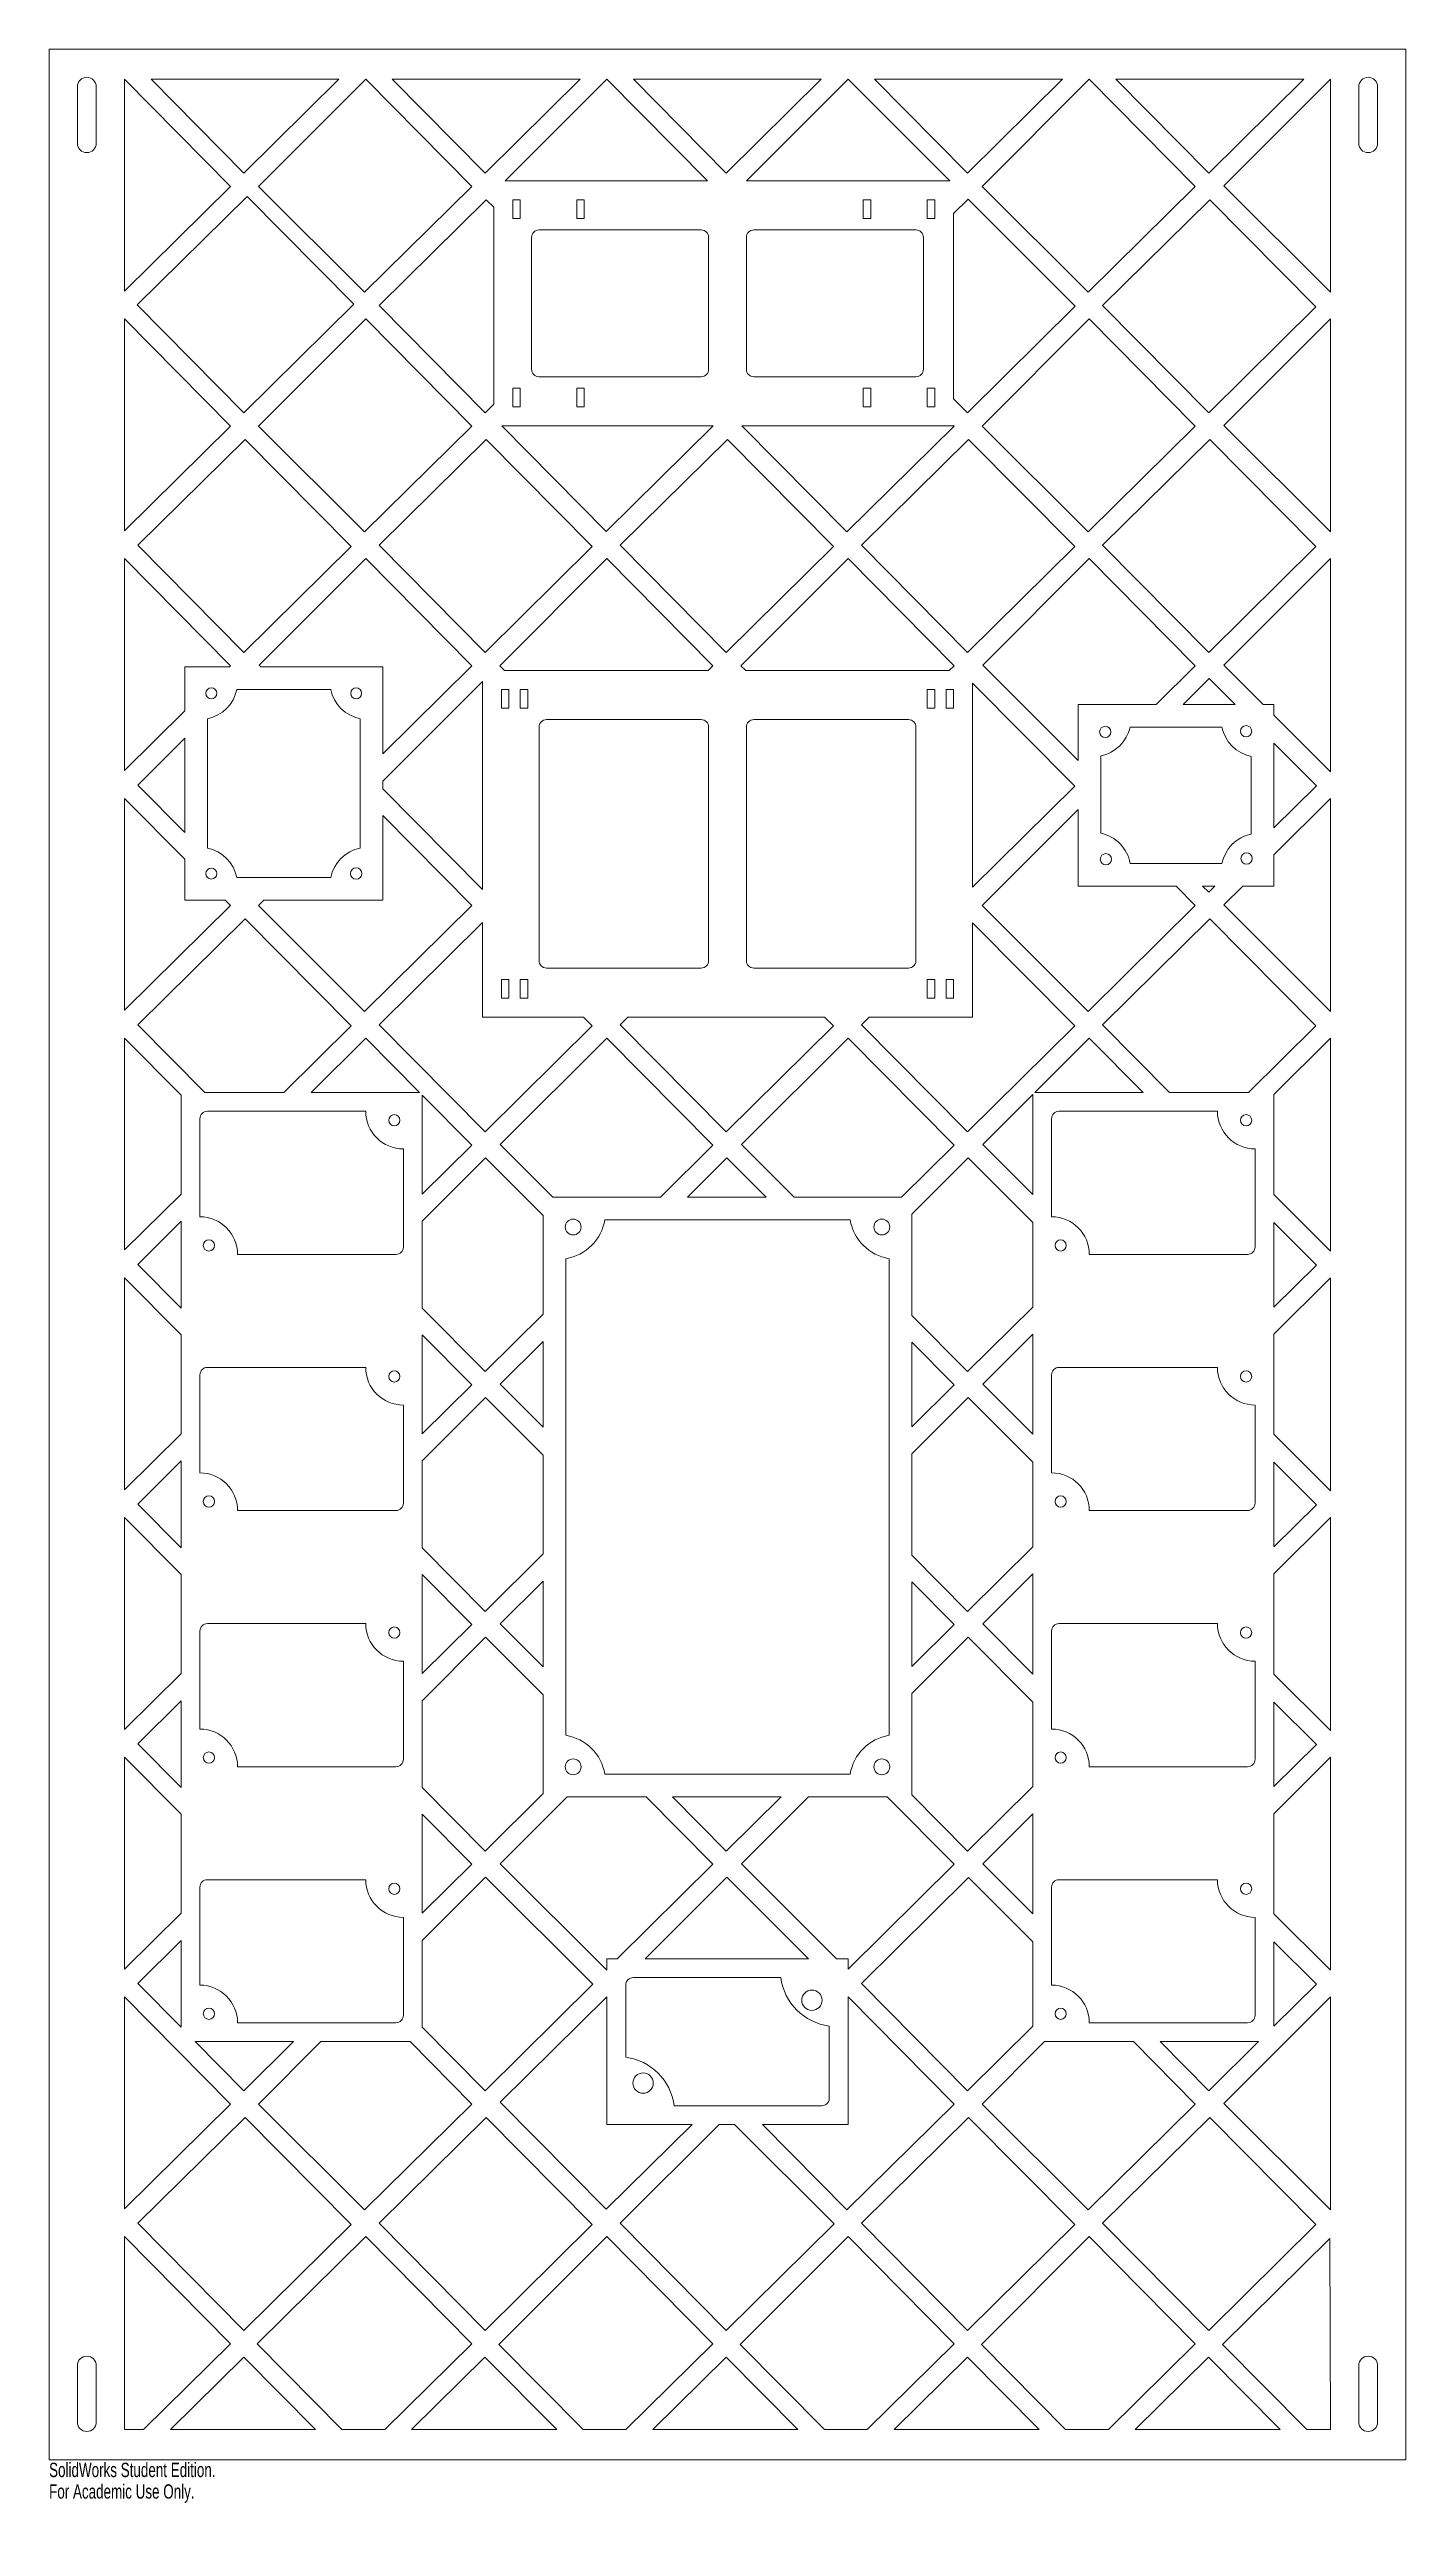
# Model space of a CAD drawing. Header units: inches. Extents: x -9 to 9, y -16.6 to 16.
import ezdxf

# ---------------------------------------------------------------- set-up
doc = ezdxf.new("R2010")
doc.units = ezdxf.units.IN
doc.header["$MEASUREMENT"] = 0
doc.styles.add('SLDTEXTSTYLE0', font='TXT', dxfattribs={"width": 0.7})

msp = doc.modelspace()

# ---------------------------------------------------------------- linework, layer by layer
at = {"color": 7, "linetype": 'Continuous', "lineweight": 15}
for p, q in [((-9, 16), (-9, -16)), ((9, 16), (-9, 16)), ((9, -16), (9, 16)), ((-8.625, 15.5), (-8.625, 14.75)), ((-8.375, 14.75), (-8.375, 15.5)), ((-6.594, 14.178), (-8, 15.6)), ((-8, 15.6), (-8, 12.787)), ((-7.648, 15.6), (-5.156, 15.6)), ((-6.416, 14.354), (-7.648, 15.6)), ((-5.156, 15.6), (-6.416, 14.354)), ((-4.8, 15.6), (-6.222, 14.178)), ((-3.394, 14.178), (-4.8, 15.6)), ((-3.216, 14.354), (-4.448, 15.6)), ((-4.448, 15.6), (-1.956, 15.6)), ((-1.956, 15.6), (-3.216, 14.354)), ((-1.6, 15.6), (-2.95, 14.25)), ((-0.265, 14.25), (-1.6, 15.6)), ((-0.016, 14.354), (-1.248, 15.6)), ((-1.248, 15.6), (1.244, 15.6)), ((1.244, 15.6), (-0.016, 14.354)), ((1.6, 15.6), (0.25, 14.25)), ((2.95, 14.25), (1.6, 15.6)), ((3.184, 14.354), (1.952, 15.6)), ((1.952, 15.6), (4.444, 15.6)), ((4.444, 15.6), (3.184, 14.354)), ((4.8, 15.6), (3.378, 14.178)), ((6.206, 14.178), (4.8, 15.6)), ((6.384, 14.354), (5.152, 15.6)), ((5.152, 15.6), (7.644, 15.6)), ((7.644, 15.6), (6.384, 14.354)), ((8, 15.6), (6.586, 14.186)), ((8, 15.6), (8, 12.772)), ((8.375, 15.5), (8.375, 14.75)), ((8.625, 14.75), (8.625, 15.5)), ((-6.594, 14.178), (-8, 12.787)), ((-6.373, 14.045), (-7.831, 12.603)), ((-4.958, 12.614), (-6.373, 14.045)), ((-4.816, 12.772), (-6.222, 14.178)), ((-3.394, 14.178), (-4.816, 12.772)), ((-2.95, 14.25), (-0.265, 14.25)), ((0.25, 14.25), (2.95, 14.25)), ((3.191, 14.009), (3, 13.818)), ((4.614, 12.586), (3.191, 14.009)), ((4.784, 12.772), (3.378, 14.178)), ((6.206, 14.178), (4.784, 12.772)), ((8, 12.772), (6.586, 14.186)), ((-3.201, 14.001), (-4.623, 12.595)), ((-3.1, 13.9), (-3.201, 14.001)), ((-3.1, 13.9), (-3.1, 11.286)), ((-2.85, 14), (-2.85, 13.75)), ((-2.75, 14), (-2.85, 14)), ((-2.85, 13.75), (-2.75, 13.75)), ((-2.75, 13.75), (-2.75, 14)), ((-2, 14), (-2, 13.75)), ((-1.9, 14), (-2, 14)), ((-2, 13.75), (-1.9, 13.75)), ((-1.9, 13.75), (-1.9, 14)), ((1.8, 14), (1.8, 13.75)), ((1.9, 14), (1.8, 14)), ((1.8, 13.75), (1.9, 13.75)), ((1.9, 13.75), (1.9, 14)), ((2.65, 14), (2.65, 13.75)), ((2.75, 14), (2.65, 14)), ((2.65, 13.75), (2.75, 13.75)), ((2.75, 13.75), (2.75, 14)), ((3, 13.818), (3, 11.358)), ((6.399, 14.001), (4.977, 12.595)), ((7.806, 12.578), (6.399, 14.001)), ((-2.6, 13.5), (-2.6, 11.75)), ((-0.35, 13.6), (-2.5, 13.6)), ((-0.25, 11.75), (-0.25, 13.5)), ((0.25, 13.5), (0.25, 11.75)), ((2.5, 13.6), (0.35, 13.6)), ((2.6, 11.75), (2.6, 13.5)), ((-6.594, 10.996), (-8, 12.418)), ((-8, 12.418), (-8, 9.605)), ((-6.416, 11.172), (-7.831, 12.603)), ((-4.958, 12.614), (-6.416, 11.172)), ((-4.8, 12.418), (-6.222, 10.996)), ((-3.394, 10.996), (-4.8, 12.418)), ((-3.216, 11.172), (-4.623, 12.595)), ((4.614, 12.586), (3.184, 11.172)), ((4.8, 12.418), (3.378, 10.996)), ((6.206, 10.996), (4.8, 12.418)), ((6.384, 11.172), (4.977, 12.595)), ((7.806, 12.578), (6.384, 11.172)), ((8, 12.418), (6.586, 11.004)), ((8, 12.418), (8, 9.59)), ((-2.85, 11.5), (-2.85, 11.25)), ((-2.75, 11.5), (-2.85, 11.5)), ((-2.75, 11.25), (-2.75, 11.5)), ((-2.5, 11.65), (-0.35, 11.65)), ((-2, 11.5), (-2, 11.25)), ((-1.9, 11.5), (-2, 11.5)), ((-1.9, 11.25), (-1.9, 11.5)), ((0.35, 11.65), (2.5, 11.65)), ((1.8, 11.5), (1.8, 11.25)), ((1.9, 11.5), (1.8, 11.5)), ((1.9, 11.25), (1.9, 11.5)), ((2.65, 11.5), (2.65, 11.25)), ((2.75, 11.5), (2.65, 11.5)), ((2.75, 11.25), (2.75, 11.5)), ((-3.1, 11.286), (-3.216, 11.172)), ((-2.85, 11.25), (-2.75, 11.25)), ((-2, 11.25), (-1.9, 11.25)), ((1.8, 11.25), (1.9, 11.25)), ((2.65, 11.25), (2.75, 11.25)), ((3.184, 11.172), (3, 11.358)), ((-6.594, 10.996), (-8, 9.605)), ((-6.401, 10.819), (-7.823, 9.413)), ((-4.994, 9.396), (-6.401, 10.819)), ((-4.816, 9.59), (-6.222, 10.996)), ((-3.394, 10.996), (-4.816, 9.59)), ((-3.201, 10.819), (-4.623, 9.413)), ((-1.794, 9.396), (-3.201, 10.819)), ((-2.995, 11), (-0.19, 11)), ((-1.608, 9.598), (-2.995, 11)), ((-0.19, 11), (-1.608, 9.598)), ((-0.001, 10.819), (-1.423, 9.413)), ((1.406, 9.396), (-0.001, 10.819)), ((0.19, 11), (3, 11)), ((1.584, 9.59), (0.19, 11)), ((3.006, 10.996), (1.584, 9.59)), ((3.199, 10.819), (1.777, 9.413)), ((3.006, 10.996), (3, 11.002)), ((3, 11.002), (3, 11)), ((4.606, 9.396), (3.199, 10.819)), ((4.784, 9.59), (3.378, 10.996)), ((6.206, 10.996), (4.784, 9.59)), ((6.399, 10.819), (4.977, 9.413)), ((7.806, 9.396), (6.399, 10.819)), ((8, 9.59), (6.586, 11.004)), ((-6.594, 7.814), (-8, 9.236)), ((-8, 9.236), (-8, 6.423)), ((-6.416, 7.99), (-7.823, 9.413)), ((-4.994, 9.396), (-6.416, 7.99)), ((-4.8, 9.236), (-6.214, 7.822)), ((-3.394, 7.814), (-4.8, 9.236)), ((-3.216, 7.99), (-4.623, 9.413)), ((-1.794, 9.396), (-3.216, 7.99)), ((-1.6, 9.236), (-3.022, 7.814)), ((-0.194, 7.814), (-1.6, 9.236)), ((-0.016, 7.99), (-1.423, 9.413)), ((1.406, 9.396), (-0.016, 7.99)), ((1.6, 9.236), (0.178, 7.814)), ((3.006, 7.814), (1.6, 9.236)), ((3.184, 7.99), (1.777, 9.413)), ((4.606, 9.396), (3.184, 7.99)), ((4.8, 9.236), (3.386, 7.822)), ((6.206, 7.814), (4.8, 9.236)), ((6.384, 7.99), (4.977, 9.413)), ((7.806, 9.396), (6.384, 7.99)), ((8, 9.236), (6.586, 7.822)), ((8, 9.236), (8, 6.408)), ((-6.192, 7.8), (-6.214, 7.822)), ((4.652, 6.556), (3.386, 7.822)), ((7.108, 7.3), (6.586, 7.822)), ((-7.2, 7.8), (-7.2, 7.214)), ((-7.2, 7.8), (-6.608, 7.8)), ((-6.594, 7.814), (-6.608, 7.8)), ((-5.264, 7.5), (-6.51, 7.5)), ((-6.192, 7.8), (-4.574, 7.8)), ((-3.394, 7.814), (-4.574, 6.647)), ((-4.574, 7.8), (-4.574, 6.647)), ((-3.25, 7.604), (-4.574, 6.28)), ((-3.25, 7.604), (-3.25, 4.842)), ((-2.958, 7.75), (-3.022, 7.814)), ((-3, 7.5), (-3, 7.25)), ((-2.9, 7.5), (-3, 7.5)), ((-2.958, 7.75), (-0.258, 7.75)), ((-2.9, 7.25), (-2.9, 7.5)), ((-2.75, 7.5), (-2.75, 7.25)), ((-2.65, 7.5), (-2.75, 7.5)), ((-2.65, 7.25), (-2.65, 7.5)), ((-0.194, 7.814), (-0.258, 7.75)), ((0.242, 7.75), (0.178, 7.814)), ((0.242, 7.75), (2.942, 7.75)), ((2.65, 7.5), (2.65, 7.25)), ((2.75, 7.5), (2.65, 7.5)), ((2.75, 7.25), (2.75, 7.5)), ((2.9, 7.5), (2.9, 7.25)), ((3, 7.5), (2.9, 7.5)), ((3.006, 7.814), (2.942, 7.75)), ((3, 7.25), (3, 7.5)), ((4.606, 6.214), (3.25, 7.585)), ((3.25, 7.585), (3.25, 4.873)), ((6.206, 7.814), (5.687, 7.3)), ((6.391, 7.645), (6.046, 7.3)), ((6.736, 7.3), (6.391, 7.645)), ((-7.2, 7.214), (-8, 6.423)), ((-3, 7.25), (-2.9, 7.25)), ((-2.75, 7.25), (-2.65, 7.25)), ((2.65, 7.25), (2.75, 7.25)), ((2.9, 7.25), (3, 7.25)), ((4.652, 7.3), (4.652, 6.556)), ((4.652, 7.3), (5.687, 7.3)), ((6.046, 7.3), (6.736, 7.3)), ((7.108, 7.3), (7.249, 7.3)), ((7.249, 7.3), (7.249, 7.159)), ((-7.2, 6.854), (-7.823, 6.231)), ((-7.2, 6.854), (-7.2, 5.601)), ((-6.9, 7.11), (-6.9, 5.393)), ((-4.874, 5.393), (-4.874, 7.11)), ((-2.5, 7), (-2.5, 3.9)), ((-0.35, 7.1), (-2.4, 7.1)), ((-0.25, 3.9), (-0.25, 7)), ((0.25, 7), (0.25, 3.9)), ((2.4, 7.1), (0.35, 7.1)), ((2.5, 3.9), (2.5, 7)), ((6.559, 7), (5.34, 7)), ((8, 6.408), (7.249, 7.159)), ((4.952, 6.617), (4.952, 5.59)), ((6.949, 5.58), (6.949, 6.61)), ((7.814, 6.222), (7.249, 6.787)), ((7.249, 6.787), (7.249, 5.663)), ((-7.2, 5.601), (-7.823, 6.231)), ((-4.574, 6.28), (-4.574, 6.181)), ((4.606, 6.214), (3.25, 4.873)), ((7.814, 6.222), (7.249, 5.663)), ((-7.2, 5.245), (-8, 6.054)), ((-8, 6.054), (-8, 3.241)), ((-3.25, 4.842), (-4.574, 6.181)), ((4.652, 5.906), (3.378, 4.632)), ((4.652, 5.906), (4.652, 4.89)), ((8, 6.054), (7.249, 5.303)), ((8, 6.054), (8, 3.226)), ((-3.394, 4.632), (-4.574, 5.826)), ((-4.574, 5.826), (-4.574, 4.703)), ((-7.2, 5.245), (-7.2, 4.703)), ((7.249, 5.303), (7.249, 4.89)), ((-6.51, 5.003), (-5.264, 5.003)), ((4.652, 4.89), (5.951, 4.89)), ((5.343, 5.19), (6.559, 5.19)), ((6.206, 4.632), (5.951, 4.89)), ((6.303, 4.89), (6.467, 4.89)), ((6.384, 4.808), (6.303, 4.89)), ((6.467, 4.89), (6.384, 4.808)), ((6.836, 4.89), (6.586, 4.64)), ((6.836, 4.89), (7.249, 4.89)), ((-6.594, 4.632), (-8, 3.241)), ((-7.2, 4.703), (-6.664, 4.703)), ((-6.594, 4.632), (-6.664, 4.703)), ((-6.151, 4.703), (-6.222, 4.632)), ((-4.816, 3.226), (-6.222, 4.632)), ((-6.151, 4.703), (-4.574, 4.703)), ((-3.394, 4.632), (-4.816, 3.226)), ((4.784, 3.226), (3.378, 4.632)), ((6.206, 4.632), (4.784, 3.226)), ((8, 3.226), (6.586, 4.64)), ((-6.401, 4.455), (-7.823, 3.049)), ((-4.994, 3.032), (-6.401, 4.455)), ((-3.25, 4.407), (-4.623, 3.049)), ((-3.25, 4.407), (-3.25, 3.15)), ((4.606, 3.032), (3.25, 4.403)), ((3.25, 4.403), (3.25, 3.15)), ((6.399, 4.455), (4.977, 3.049)), ((7.806, 3.032), (6.399, 4.455)), ((-3, 3.65), (-3, 3.4)), ((-2.9, 3.65), (-3, 3.65)), ((-2.9, 3.4), (-2.9, 3.65)), ((-2.75, 3.65), (-2.75, 3.4)), ((-2.65, 3.65), (-2.75, 3.65)), ((-2.65, 3.4), (-2.65, 3.65)), ((-2.4, 3.8), (-0.35, 3.8)), ((0.35, 3.8), (2.4, 3.8)), ((2.65, 3.65), (2.65, 3.4)), ((2.75, 3.65), (2.65, 3.65)), ((2.75, 3.4), (2.75, 3.65)), ((2.9, 3.65), (2.9, 3.4)), ((3, 3.65), (2.9, 3.65)), ((3, 3.4), (3, 3.65)), ((-3, 3.4), (-2.9, 3.4)), ((-2.75, 3.4), (-2.65, 3.4)), ((2.65, 3.4), (2.75, 3.4)), ((2.9, 3.4), (3, 3.4)), ((-6.934, 2.15), (-7.823, 3.049)), ((-4.994, 3.032), (-5.886, 2.15)), ((-3.216, 1.626), (-4.623, 3.049)), ((-3.25, 3.15), (-1.911, 3.15)), ((-1.794, 3.032), (-3.216, 1.626)), ((-1.794, 3.032), (-1.911, 3.15)), ((-1.321, 3.15), (-1.423, 3.049)), ((-0.016, 1.626), (-1.423, 3.049)), ((-1.321, 3.15), (1.289, 3.15)), ((1.406, 3.032), (-0.016, 1.626)), ((1.406, 3.032), (1.289, 3.15)), ((1.879, 3.15), (1.777, 3.049)), ((3.184, 1.626), (1.777, 3.049)), ((1.879, 3.15), (3.25, 3.15)), ((4.606, 3.032), (3.184, 1.626)), ((5.866, 2.15), (4.977, 3.049)), ((7.806, 3.032), (6.914, 2.15)), ((-7.25, 2.114), (-8, 2.872)), ((-8, 2.872), (-8, 0.059)), ((-4.8, 2.872), (-5.522, 2.15)), ((-4.086, 2.15), (-4.8, 2.872)), ((-1.6, 2.872), (-3.014, 1.458)), ((-0.194, 1.45), (-1.6, 2.872)), ((1.6, 2.872), (0.186, 1.458)), ((3.006, 1.45), (1.6, 2.872)), ((4.8, 2.872), (4.078, 2.15)), ((5.514, 2.15), (4.8, 2.872)), ((8, 2.872), (7.25, 2.122)), ((8, 2.872), (8, 0.044)), ((-7.25, 2.114), (-7.25, 0.801)), ((-6.934, 2.15), (-5.886, 2.15)), ((-5.522, 2.15), (-4.086, 2.15)), ((-3.394, 1.45), (-4.05, 2.114)), ((-4.05, 2.114), (-4.05, 0.801)), ((4.05, 2.122), (3.386, 1.458)), ((4.05, 2.122), (4.05, 0.794)), ((4.078, 2.15), (5.514, 2.15)), ((5.866, 2.15), (6.914, 2.15)), ((7.25, 2.122), (7.25, 0.794)), ((-7, 1.8), (-7, 0.5)), ((-4.8, 1.9), (-6.9, 1.9)), ((4.3, 1.8), (4.3, 0.5)), ((6.5, 1.9), (4.4, 1.9)), ((-4.3, 0.1), (-4.3, 1.4)), ((-3.394, 1.45), (-4.05, 0.801)), ((-2.316, 0.76), (-3.014, 1.458)), ((-0.194, 1.45), (-0.891, 0.76)), ((0.884, 0.76), (0.186, 1.458)), ((3.006, 1.45), (2.309, 0.76)), ((4.05, 0.794), (3.386, 1.458)), ((7, 0.1), (7, 1.4)), ((-3.209, 1.281), (-4.05, 0.44)), ((-2.445, 0.517), (-3.209, 1.281)), ((-0.009, 1.281), (-0.53, 0.76)), ((0.512, 0.76), (-0.009, 1.281)), ((3.191, 1.281), (2.445, 0.535)), ((4.05, 0.422), (3.191, 1.281)), ((-7.25, 0.801), (-8, 0.059)), ((-2.316, 0.76), (-0.891, 0.76)), ((-0.53, 0.76), (0.512, 0.76)), ((0.884, 0.76), (2.309, 0.76)), ((8, 0.044), (7.25, 0.794)), ((-7.25, 0.44), (-7.823, -0.133)), ((-7.25, 0.44), (-7.25, -0.713)), ((-4.05, 0.44), (-4.05, -0.713)), ((-2.445, 0.517), (-2.445, -0.794)), ((1.628, 0.46), (-1.628, 0.46)), ((2.445, 0.535), (2.445, -0.809)), ((4.05, 0.422), (4.05, -0.7)), ((7.814, -0.142), (7.25, 0.422)), ((7.25, 0.422), (7.25, -0.7)), ((-6.5, 0), (-4.4, 0)), ((4.8, 0), (6.9, 0)), ((-7.25, -1.068), (-8, -0.31)), ((-8, -0.31), (-8, -3.123)), ((-7.25, -0.713), (-7.823, -0.133)), ((-2.145, -0.057), (-2.145, -6.383)), ((2.145, -6.383), (2.145, -0.057)), ((7.814, -0.142), (7.25, -0.7)), ((8, -0.31), (7.25, -1.06)), ((8, -0.31), (8, -3.138)), ((-3.216, -1.556), (-4.05, -0.713)), ((-2.445, -0.794), (-3.216, -1.556)), ((3.184, -1.556), (2.445, -0.809)), ((4.05, -0.7), (3.184, -1.556)), ((-7.25, -1.068), (-7.25, -2.381)), ((-3.394, -1.732), (-4.05, -1.068)), ((-4.05, -1.068), (-4.05, -2.381)), ((-2.445, -1.155), (-3.014, -1.724)), ((-2.445, -1.155), (-2.445, -2.293)), ((3.006, -1.732), (2.445, -1.164)), ((2.445, -1.164), (2.445, -2.287)), ((4.05, -1.06), (3.386, -1.724)), ((4.05, -1.06), (4.05, -2.388)), ((7.25, -1.06), (7.25, -2.388)), ((-7, -1.6), (-7, -2.9)), ((-4.8, -1.5), (-6.9, -1.5)), ((4.3, -1.6), (4.3, -2.9)), ((6.5, -1.5), (4.4, -1.5)), ((-3.394, -1.732), (-4.05, -2.381)), ((-3.209, -1.901), (-4.05, -2.742)), ((-2.445, -2.665), (-3.209, -1.901)), ((-2.445, -2.293), (-3.014, -1.724)), ((3.006, -1.732), (2.445, -2.287)), ((3.191, -1.901), (2.445, -2.647)), ((4.05, -2.76), (3.191, -1.901)), ((4.05, -2.388), (3.386, -1.724)), ((-4.3, -3.3), (-4.3, -2)), ((7, -3.3), (7, -2)), ((-7.25, -2.381), (-8, -3.123)), ((8, -3.138), (7.25, -2.388)), ((-7.25, -2.742), (-7.823, -3.315)), ((-7.25, -2.742), (-7.25, -3.895)), ((-4.05, -2.742), (-4.05, -3.895)), ((-2.445, -2.665), (-2.445, -3.976)), ((2.445, -2.647), (2.445, -3.991)), ((4.05, -2.76), (4.05, -3.882)), ((7.814, -3.324), (7.25, -2.76)), ((7.25, -2.76), (7.25, -3.882)), ((-7.25, -4.25), (-8, -3.492)), ((-8, -3.492), (-8, -6.305)), ((-7.25, -3.895), (-7.823, -3.315)), ((-6.5, -3.4), (-4.4, -3.4)), ((4.8, -3.4), (6.9, -3.4)), ((7.814, -3.324), (7.25, -3.882)), ((8, -3.492), (7.25, -4.242)), ((8, -3.492), (8, -6.32)), ((-3.216, -4.738), (-4.05, -3.895)), ((4.05, -3.882), (3.184, -4.738)), ((-2.445, -3.976), (-3.216, -4.738)), ((3.184, -4.738), (2.445, -3.991)), ((-7.25, -4.25), (-7.25, -5.563)), ((-3.394, -4.914), (-4.05, -4.25)), ((-4.05, -4.25), (-4.05, -5.563)), ((-2.445, -4.337), (-3.014, -4.906)), ((-2.445, -4.337), (-2.445, -5.475)), ((3.006, -4.914), (2.445, -4.346)), ((2.445, -4.346), (2.445, -5.469)), ((4.05, -4.242), (3.386, -4.906)), ((4.05, -4.242), (4.05, -5.57)), ((7.25, -4.242), (7.25, -5.57)), ((-7, -5), (-7, -6.3)), ((-4.8, -4.9), (-6.9, -4.9)), ((-3.394, -4.914), (-4.05, -5.563)), ((-3.209, -5.083), (-4.05, -5.924)), ((-2.445, -5.847), (-3.209, -5.083)), ((-2.445, -5.475), (-3.014, -4.906)), ((3.006, -4.914), (2.445, -5.469)), ((3.191, -5.083), (2.445, -5.829)), ((4.05, -5.942), (3.191, -5.083)), ((4.05, -5.57), (3.386, -4.906)), ((4.3, -5), (4.3, -6.3)), ((6.5, -4.9), (4.4, -4.9)), ((-4.3, -6.7), (-4.3, -5.4)), ((7, -6.7), (7, -5.4)), ((-7.25, -5.563), (-8, -6.305)), ((-2.445, -5.847), (-2.445, -7.158)), ((2.445, -5.829), (2.445, -7.173)), ((8, -6.32), (7.25, -5.57)), ((-7.25, -5.924), (-7.823, -6.497)), ((-7.25, -5.924), (-7.25, -7.077)), ((-4.05, -5.924), (-4.05, -7.077)), ((4.05, -5.942), (4.05, -7.064)), ((7.814, -6.506), (7.25, -5.942)), ((7.25, -5.942), (7.25, -7.064)), ((-7.25, -7.077), (-7.823, -6.497)), ((7.814, -6.506), (7.25, -7.064)), ((-7.25, -7.432), (-8, -6.674)), ((-8, -6.674), (-8, -9.487)), ((-6.5, -6.8), (-4.4, -6.8)), ((4.8, -6.8), (6.9, -6.8)), ((8, -6.674), (7.25, -7.424)), ((8, -6.674), (8, -9.502)), ((-3.216, -7.92), (-4.05, -7.077)), ((-2.445, -7.158), (-3.216, -7.92)), ((-1.628, -6.9), (1.628, -6.9)), ((4.05, -7.064), (3.184, -7.92)), ((-7.25, -7.432), (-7.25, -8.745)), ((-3.394, -8.096), (-4.05, -7.432)), ((-4.05, -7.432), (-4.05, -8.745)), ((-2.126, -7.2), (-3.014, -8.088)), ((-2.126, -7.2), (-1.08, -7.2)), ((-0.194, -8.096), (-1.08, -7.2)), ((-0.728, -7.2), (0.712, -7.2)), ((-0.016, -7.92), (-0.728, -7.2)), ((0.712, -7.2), (-0.016, -7.92)), ((1.074, -7.2), (0.186, -8.088)), ((1.074, -7.2), (2.12, -7.2)), ((3.006, -8.096), (2.12, -7.2)), ((3.184, -7.92), (2.445, -7.173)), ((4.05, -7.424), (3.386, -8.088)), ((4.05, -7.424), (4.05, -8.752)), ((7.25, -7.424), (7.25, -8.752)), ((-3.394, -8.096), (-4.05, -8.745)), ((-1.6, -9.502), (-3.014, -8.088)), ((-0.194, -8.096), (-1.462, -9.35)), ((1.448, -9.35), (0.186, -8.088)), ((3.006, -8.096), (1.6, -9.487)), ((4.05, -8.752), (3.386, -8.088)), ((-7, -8.4), (-7, -9.7)), ((-4.8, -8.3), (-6.9, -8.3)), ((-3.209, -8.265), (-4.05, -9.106)), ((-1.786, -9.688), (-3.209, -8.265)), ((-0.009, -8.265), (-1.094, -9.35)), ((1.076, -9.35), (-0.009, -8.265)), ((3.199, -8.273), (1.777, -9.679)), ((4.05, -9.124), (3.199, -8.273)), ((4.3, -8.4), (4.3, -9.7)), ((6.5, -8.3), (4.4, -8.3)), ((-7.25, -8.745), (-8, -9.487)), ((8, -9.502), (7.25, -8.752)), ((-7.25, -9.106), (-7.823, -9.679)), ((-7.25, -9.106), (-7.25, -10.259)), ((-4.3, -10.1), (-4.3, -8.8)), ((-4.05, -9.106), (-4.05, -10.259)), ((7, -10.1), (7, -8.8)), ((-1.6, -9.35), (-1.6, -9.502)), ((-1.6, -9.35), (-1.462, -9.35)), ((-1.094, -9.35), (1.076, -9.35)), ((1.448, -9.35), (1.6, -9.35)), ((1.6, -9.35), (1.6, -9.487)), ((4.05, -9.124), (4.05, -10.246)), ((7.814, -9.688), (7.25, -9.124)), ((7.25, -9.124), (7.25, -10.246)), ((-7.25, -10.259), (-7.823, -9.679)), ((-1.786, -9.688), (-3.216, -11.102)), ((-1.35, -9.7), (-1.35, -10.657)), ((0.707, -9.6), (-1.25, -9.6)), ((3.184, -11.102), (1.777, -9.679)), ((7.814, -9.688), (7.25, -10.246)), ((-6.594, -11.278), (-8, -9.856)), ((-8, -9.856), (-8, -12.669)), ((-1.6, -9.856), (-3.014, -11.254)), ((-1.6, -9.856), (-1.6, -11.55)), ((3.006, -11.278), (1.6, -9.856)), ((1.6, -9.856), (1.6, -11.55)), ((8, -9.856), (6.586, -11.27)), ((8, -9.856), (8, -12.684)), ((-6.5, -10.2), (-4.4, -10.2)), ((-3.216, -11.102), (-4.05, -10.259)), ((1.35, -11.2), (1.35, -10.243)), ((4.05, -10.246), (3.184, -11.102)), ((4.8, -10.2), (6.9, -10.2)), ((-7.061, -10.45), (-5.756, -10.45)), ((-6.416, -11.102), (-7.061, -10.45)), ((-5.756, -10.45), (-6.416, -11.102)), ((-5.394, -10.45), (-6.222, -11.278)), ((-5.394, -10.45), (-4.212, -10.45)), ((-3.394, -11.278), (-4.212, -10.45)), ((4.206, -10.45), (3.378, -11.278)), ((4.206, -10.45), (5.388, -10.45)), ((6.206, -11.278), (5.388, -10.45)), ((5.739, -10.45), (7.044, -10.45)), ((6.384, -11.102), (5.739, -10.45)), ((7.044, -10.45), (6.384, -11.102)), ((-6.594, -11.278), (-8, -12.669)), ((-4.816, -12.684), (-6.222, -11.278)), ((-3.394, -11.278), (-4.816, -12.684)), ((-1.608, -12.676), (-3.014, -11.254)), ((-0.707, -11.3), (1.25, -11.3)), ((3.006, -11.278), (1.584, -12.684)), ((4.784, -12.684), (3.378, -11.278)), ((6.206, -11.278), (4.784, -12.684)), ((8, -12.684), (6.586, -11.27)), ((-6.401, -11.455), (-7.823, -12.861)), ((-4.994, -12.878), (-6.401, -11.455)), ((-3.201, -11.455), (-4.623, -12.861)), ((-1.794, -12.878), (-3.201, -11.455)), ((-0.469, -11.55), (-1.608, -12.676)), ((-1.6, -11.55), (-0.469, -11.55)), ((-0.112, -11.55), (-1.423, -12.861)), ((-0.112, -11.55), (0.094, -11.55)), ((1.414, -12.87), (0.094, -11.55)), ((0.466, -11.55), (1.6, -11.55)), ((1.584, -12.684), (0.466, -11.55)), ((3.199, -11.455), (1.777, -12.861)), ((4.606, -12.878), (3.199, -11.455)), ((6.399, -11.455), (4.977, -12.861)), ((7.806, -12.878), (6.399, -11.455)), ((-6.416, -14.284), (-7.823, -12.861)), ((-4.994, -12.878), (-6.416, -14.284)), ((-3.216, -14.284), (-4.623, -12.861)), ((-1.794, -12.878), (-3.216, -14.284)), ((-0.016, -14.284), (-1.423, -12.861)), ((1.414, -12.87), (-0.016, -14.284)), ((3.184, -14.284), (1.777, -12.861)), ((4.606, -12.878), (3.184, -14.284)), ((6.384, -14.284), (4.977, -12.861)), ((7.806, -12.878), (6.384, -14.284)), ((-6.594, -14.46), (-8, -13.038)), ((-8, -13.038), (-8, -15.6)), ((-4.8, -13.038), (-6.24, -14.462)), ((-3.394, -14.46), (-4.8, -13.038)), ((-1.6, -13.038), (-3.032, -14.47)), ((-0.194, -14.46), (-1.6, -13.038)), ((1.6, -13.038), (0.168, -14.47)), ((3.006, -14.46), (1.6, -13.038)), ((4.8, -13.038), (3.368, -14.47)), ((6.206, -14.46), (4.8, -13.038)), ((7.99, -13.064), (6.568, -14.47)), ((7.99, -13.064), (8, -15.6)), ((-6.594, -14.46), (-7.747, -15.6)), ((-7.391, -15.6), (-6.418, -14.638)), ((-6.418, -14.638), (-5.466, -15.6)), ((-5.115, -15.6), (-6.24, -14.462)), ((-3.394, -14.46), (-4.547, -15.6)), ((-4.191, -15.6), (-3.218, -14.638)), ((-3.218, -14.638), (-2.266, -15.6)), ((-1.915, -15.6), (-3.032, -14.47)), ((-0.194, -14.46), (-1.347, -15.6)), ((-0.991, -15.6), (-0.018, -14.638)), ((-0.018, -14.638), (0.934, -15.6)), ((1.285, -15.6), (0.168, -14.47)), ((3.006, -14.46), (1.853, -15.6)), ((2.209, -15.6), (3.182, -14.638)), ((3.182, -14.638), (4.134, -15.6)), ((4.485, -15.6), (3.368, -14.47)), ((6.206, -14.46), (5.053, -15.6)), ((5.409, -15.6), (6.382, -14.638)), ((6.382, -14.638), (7.334, -15.6)), ((7.685, -15.6), (6.568, -14.47)), ((-8.625, -14.75), (-8.625, -15.5)), ((-8.375, -15.5), (-8.375, -14.75)), ((8.375, -14.75), (8.375, -15.5)), ((8.625, -15.5), (8.625, -14.75)), ((-8, -15.6), (-7.747, -15.6)), ((-7.391, -15.6), (-5.466, -15.6)), ((-5.115, -15.6), (-4.547, -15.6)), ((-4.191, -15.6), (-2.266, -15.6)), ((-1.915, -15.6), (-1.347, -15.6)), ((-0.991, -15.6), (0.934, -15.6)), ((1.285, -15.6), (1.853, -15.6)), ((2.209, -15.6), (4.134, -15.6)), ((4.485, -15.6), (5.053, -15.6)), ((5.409, -15.6), (7.334, -15.6)), ((7.685, -15.6), (8, -15.6)), ((-9, -16), (9, -16))]:
    msp.add_line(p, q, dxfattribs=at)
for centre, radius in [((-6.848, 7.448), 0.0725), ((-4.926, 7.448), 0.0725), ((5.012, 6.936), 0.075), ((6.879, 6.945), 0.075), ((5.021, 5.246), 0.075), ((6.887, 5.255), 0.075), ((-6.848, 5.055), 0.0725), ((-4.926, 5.055), 0.076), ((-4.42, 1.78), 0.075), ((6.88, 1.78), 0.075), ((-2.048, 0.363), 0.105), ((2.048, 0.363), 0.105), ((-6.88, 0.12), 0.075), ((4.42, 0.12), 0.075), ((-4.42, -1.62), 0.075), ((6.88, -1.62), 0.075), ((-6.88, -3.28), 0.075), ((4.42, -3.28), 0.075), ((-4.42, -5.02), 0.075), ((6.88, -5.02), 0.075), ((-6.88, -6.68), 0.075), ((-2.047, -6.802), 0.105), ((2.047, -6.802), 0.105), ((4.42, -6.68), 0.075), ((-4.42, -8.42), 0.075), ((6.88, -8.42), 0.075), ((1.12, -9.9), 0.135), ((-6.88, -10.08), 0.075), ((4.42, -10.08), 0.075), ((-1.12, -11), 0.135)]:
    msp.add_circle(centre, radius, dxfattribs=at)
for centre, radius, start, end in [((-8.5, 15.5), 0.125, 0, 180), ((8.5, 15.5), 0.125, 0, 180), ((-8.5, 14.75), 0.125, 180, 0), ((8.5, 14.75), 0.125, 180, 0), ((-2.5, 13.5), 0.1, 90, 180), ((-0.35, 13.5), 0.1, 0, 90), ((0.35, 13.5), 0.1, 90, 180), ((2.5, 13.5), 0.1, 0, 90), ((-2.5, 11.75), 0.1, 180, 270), ((-0.35, 11.75), 0.1, 270, 0), ((0.35, 11.75), 0.1, 180, 270), ((2.5, 11.75), 0.1, 270, 0), ((-7, 7.6), 0.5, 281.537, 348.463), ((-4.774, 7.6), 0.5, 191.537, 258.463), ((-2.4, 7), 0.1, 90, 180), ((-0.35, 7), 0.1, 0, 90), ((0.35, 7), 0.1, 90, 180), ((2.4, 7), 0.1, 0, 90), ((4.852, 7.107), 0.5, 281.5109, 347.617), ((7.049, 7.1), 0.5, 191.511, 258.4371), ((4.851, 5.1), 0.5, 10.3439, 78.4371), ((7.049, 5.09), 0.5, 101.537, 168.463), ((-7, 4.903), 0.5, 11.537, 78.463), ((-4.774, 4.903), 0.5, 101.537, 168.463), ((-2.4, 3.9), 0.1, 180, 270), ((-0.35, 3.9), 0.1, 270, 0), ((0.35, 3.9), 0.1, 180, 270), ((2.4, 3.9), 0.1, 270, 0), ((-6.9, 1.8), 0.1, 90, 180), ((-4.3, 1.9), 0.5, 180, 270), ((4.4, 1.8), 0.1, 90, 180), ((7, 1.9), 0.5, 180, 270), ((-7, 0), 0.5, 0, 90), ((-2.245, 0.56), 0.625, 279.2069, 350.7931), ((2.245, 0.56), 0.625, 189.2069, 260.7931), ((4.3, 0), 0.5, 0, 90), ((-4.4, 0.1), 0.1, 270, 0), ((6.9, 0.1), 0.1, 270, 0), ((-6.9, -1.6), 0.1, 90, 180), ((-4.3, -1.5), 0.5, 180, 270), ((4.4, -1.6), 0.1, 90, 180), ((7, -1.5), 0.5, 180, 270), ((-7, -3.4), 0.5, 0, 90), ((4.3, -3.4), 0.5, 0, 90), ((-4.4, -3.3), 0.1, 270, 0), ((6.9, -3.3), 0.1, 270, 0), ((-6.9, -5), 0.1, 90, 180), ((-4.3, -4.9), 0.5, 180, 270), ((4.4, -5), 0.1, 90, 180), ((7, -4.9), 0.5, 180, 270), ((-7, -6.8), 0.5, 0, 90), ((-2.245, -7), 0.625, 9.2069, 80.7931), ((2.245, -7), 0.625, 99.2069, 170.7931), ((4.3, -6.8), 0.5, 0, 90), ((-4.4, -6.7), 0.1, 270, 0), ((6.9, -6.7), 0.1, 270, 0), ((-6.9, -8.4), 0.1, 90, 180), ((-4.3, -8.3), 0.5, 180, 270), ((4.4, -8.4), 0.1, 90, 180), ((7, -8.3), 0.5, 180, 270), ((-7, -10.2), 0.5, 0, 90), ((-1.25, -9.7), 0.1, 90, 180), ((1.45, -9.5), 0.75, 187.6623, 262.3377), ((4.3, -10.2), 0.5, 0, 90), ((-4.4, -10.1), 0.1, 270, 0), ((6.9, -10.1), 0.1, 270, 0), ((-1.45, -11.4), 0.75, 7.6623, 82.3377), ((1.25, -11.2), 0.1, 270, 0), ((-8.5, -14.75), 0.125, 0, 180), ((8.5, -14.75), 0.125, 0, 180), ((-8.5, -15.5), 0.125, 180, 0), ((8.5, -15.5), 0.125, 180, 0)]:
    msp.add_arc(centre, radius, start, end, dxfattribs=at)

# ---------------------------------------------------------------- texts
at = {"color": 7, "linetype": 'Continuous', "char_height": 0.1903, "attachment_point": 1, "style": 'SLDTEXTSTYLE0'}
for s, insert in [('SolidWorks Student Edition.', (-9, -16.04)), ('For Academic Use Only.', (-9, -16.326))]:
    msp.add_mtext(s, dxfattribs=dict(at, insert=insert))

doc.saveas('drawing.dxf')
